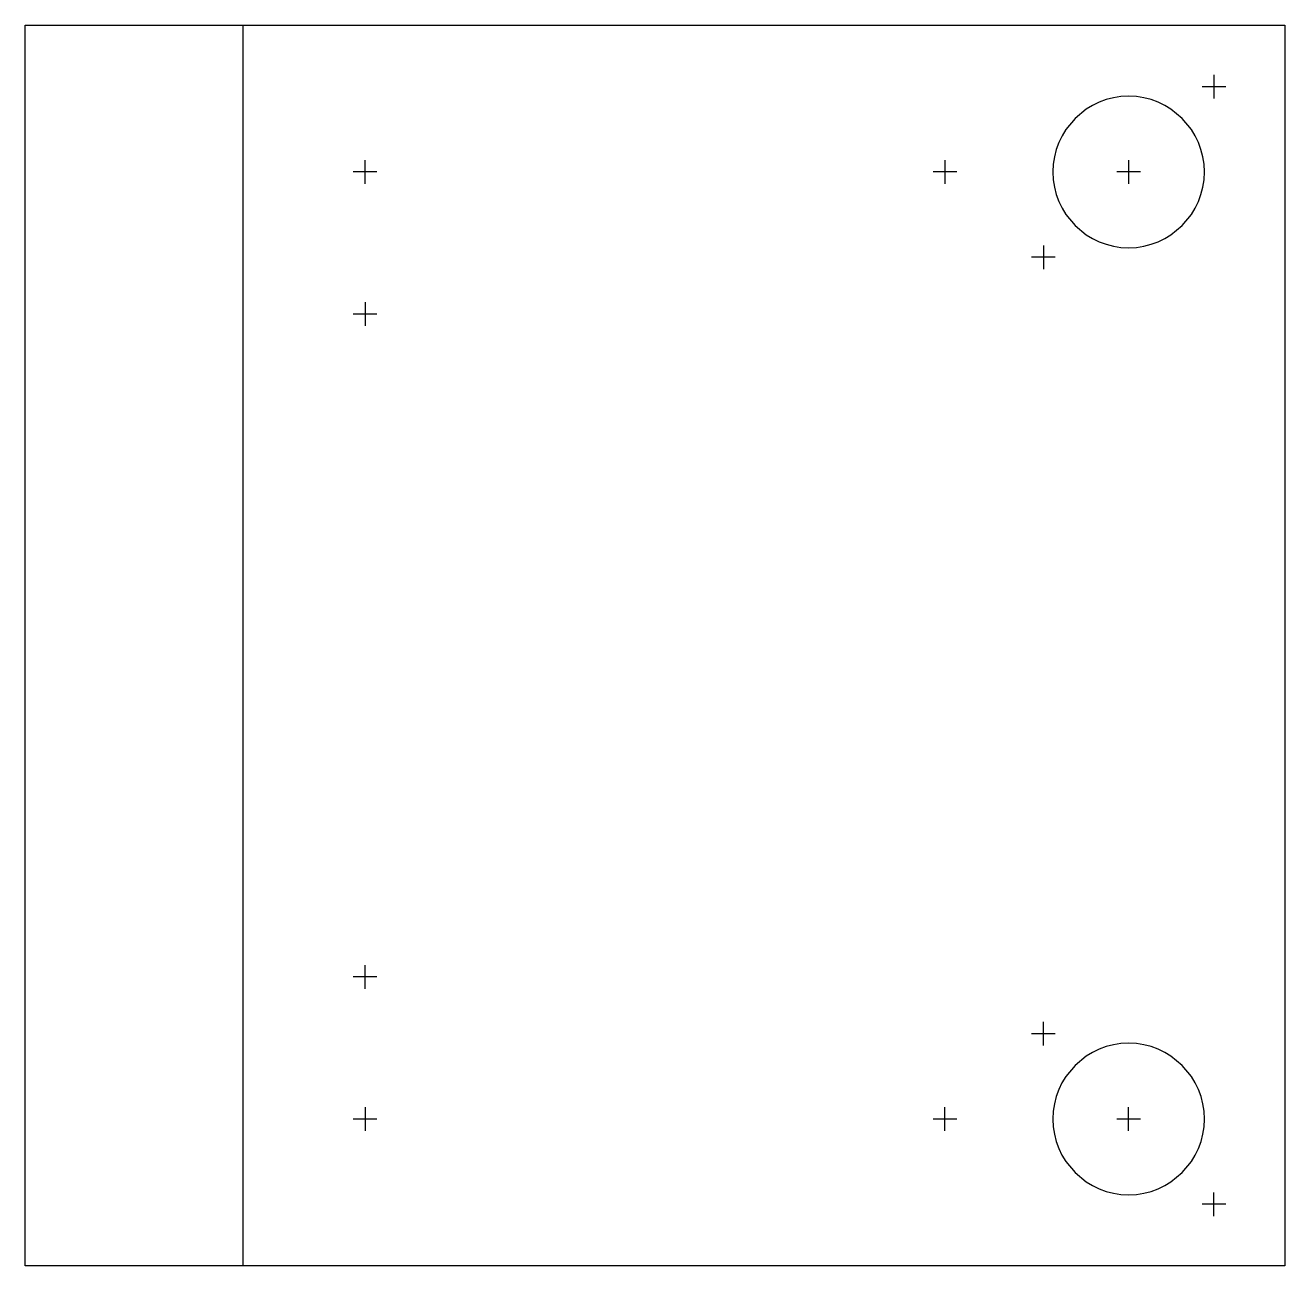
# Model space of a CAD drawing. Extents: x -56 to 210, y 8 to 270.
import ezdxf

# ---------------------------------------------------------------- set-up
doc = ezdxf.new("R2010")
doc.units = 0

msp = doc.modelspace()

# ---------------------------------------------------------------- linework, layer by layer
at = {"color": 7}
msp.add_lwpolyline([(-55.855927, 7.933556), (-55.855927, 269.933234), (210.093748, 269.933234), (210.093748, 7.933556), (-55.855927, 7.933556)], close=True, dxfattribs=at)
for points in [[(-9.905163, 269.933205), (-9.905163, 7.933582)], [(195.118882, 259.433228), (195.118882, 254.433139)], [(197.618662, 256.933184), (192.618837, 256.933184)], [(195.118768, 256.867104), (195.184914, 256.93325), (195.118768, 256.999395), (195.052622, 256.93325), (195.118768, 256.867104), (195.118768, 256.867104)], [(177.11879, 222.933294), (178.754539, 223.016096), (180.343025, 223.258716), (181.876206, 223.653112), (183.346043, 224.191244), (184.744497, 224.865071), (186.063526, 225.666551), (188.431154, 227.620307), (190.384606, 229.988186), (191.185916, 231.307318), (191.859563, 232.705858), (192.397506, 234.175765), (192.791705, 235.708997), (193.03412, 237.297514), (193.116712, 238.933274), (193.03412, 240.569034), (192.791705, 242.157551), (192.397506, 243.690783), (191.859563, 245.160689), (191.185916, 246.559229), (190.384606, 247.878362), (188.431154, 250.246241), (186.063526, 252.199997), (184.744497, 253.001477), (183.346043, 253.675304), (181.876206, 254.213435), (180.343025, 254.607832), (178.754539, 254.850451), (177.11879, 254.933254), (175.48304, 254.850451), (173.894555, 254.607832), (172.361373, 254.213435), (170.891536, 253.675304), (169.493082, 253.001477), (168.174053, 252.199997), (165.806425, 250.246241), (163.852973, 247.878362), (163.051663, 246.559229), (162.378017, 245.160689), (161.840074, 243.690783), (161.445875, 242.157551), (161.203459, 240.569034), (161.120867, 238.933274), (161.203459, 237.297514), (161.445875, 235.708997), (161.840074, 234.175765), (162.378017, 232.705858), (163.051663, 231.307318), (163.852973, 229.988186), (165.806425, 227.620307), (168.174053, 225.666551), (169.493082, 224.865071), (170.891536, 224.191244), (172.361373, 223.653112), (173.894555, 223.258716), (175.48304, 223.016096), (177.11879, 222.933294), (177.11879, 222.933294)], [(15.918141, 236.433292), (15.918141, 241.433382)], [(138.318732, 241.433382), (138.318732, 236.43329)], [(177.118771, 241.433382), (177.118771, 236.43329)], [(18.418448, 238.933337), (13.417829, 238.933337)], [(15.918985, 238.867128), (15.976269, 238.900201), (15.976269, 238.966347), (15.918985, 238.999419), (15.861701, 238.966347), (15.861701, 238.900201), (15.918985, 238.867128), (15.918985, 238.867128)], [(140.818777, 238.933337), (135.818952, 238.933337)], [(138.318838, 238.867128), (138.376122, 238.900201), (138.376122, 238.966347), (138.318838, 238.999419), (138.261554, 238.966347), (138.261554, 238.900201), (138.318838, 238.867128), (138.318838, 238.867128)], [(179.618816, 238.933337), (174.618726, 238.933337)], [(177.11879, 238.867128), (177.176074, 238.900201), (177.176074, 238.966347), (177.11879, 238.999419), (177.061506, 238.966347), (177.061506, 238.900201), (177.11879, 238.867128), (177.11879, 238.867128)], [(159.118925, 223.433271), (159.118925, 218.433182)], [(161.618705, 220.933227), (156.61888, 220.933227)], [(159.118811, 220.86715), (159.176095, 220.900222), (159.176095, 220.966368), (159.118811, 220.999441), (159.061527, 220.966368), (159.061527, 220.900222), (159.118811, 220.86715), (159.118811, 220.86715)], [(15.918141, 211.433374), (15.918141, 206.433284)], [(18.418448, 208.933329), (13.417829, 208.933329)], [(15.918985, 208.867165), (15.976269, 208.900238), (15.976269, 208.966384), (15.918985, 208.999456), (15.861701, 208.966384), (15.861701, 208.900238), (15.918985, 208.867165), (15.918985, 208.867165)], [(15.918141, 66.433423), (15.918141, 71.433513)], [(18.418448, 68.933468), (13.417829, 68.933468)], [(15.918985, 68.867349), (15.985131, 68.933494), (15.918985, 68.99964), (15.852839, 68.933494), (15.918985, 68.867349), (15.918985, 68.867349)], [(159.118925, 54.433526), (159.118925, 59.433615)], [(161.618705, 56.933571), (156.61888, 56.933571)], [(159.118811, 56.867346), (159.176095, 56.900418), (159.176095, 56.966564), (159.118811, 56.999637), (159.061527, 56.966564), (159.061527, 56.900418), (159.118811, 56.867346), (159.118811, 56.867346)], [(177.11879, 22.933544), (178.754695, 23.01615), (180.343344, 23.258607), (181.876695, 23.652872), (183.346705, 24.190902), (184.745331, 24.864656), (186.064532, 25.66609), (188.432485, 27.61983), (190.386226, 29.987784), (191.18766, 31.306985), (191.861413, 32.705611), (192.399444, 34.175621), (192.793708, 35.708972), (193.036165, 37.297621), (193.118771, 38.933526), (193.036165, 40.569431), (192.793708, 42.158081), (192.399444, 43.691431), (191.861413, 45.161441), (191.18766, 46.560068), (190.386226, 47.879268), (188.432485, 50.247222), (186.064532, 52.200962), (184.745331, 53.002397), (183.346705, 53.67615), (181.876695, 54.214181), (180.343344, 54.608445), (178.754695, 54.850902), (177.11879, 54.933508), (175.482884, 54.850902), (173.894235, 54.608445), (172.360884, 54.214181), (170.890875, 53.67615), (169.492248, 53.002397), (168.173048, 52.200962), (165.805094, 50.247222), (163.851354, 47.879268), (163.049919, 46.560068), (162.376166, 45.161441), (161.838136, 43.691431), (161.443871, 42.158081), (161.201414, 40.569431), (161.118808, 38.933526), (161.201414, 37.297621), (161.443871, 35.708972), (161.838136, 34.175621), (162.376166, 32.705611), (163.049919, 31.306985), (163.851354, 29.987784), (165.805094, 27.61983), (168.173048, 25.66609), (169.492248, 24.864656), (170.890875, 24.190902), (172.360884, 23.652872), (173.894235, 23.258607), (175.482884, 23.01615), (177.11879, 22.933544), (177.11879, 22.933544)], [(15.918141, 41.433505), (15.918141, 36.433415)], [(138.318732, 36.433415), (138.318732, 41.433505)], [(177.118771, 36.433415), (177.118771, 41.433505)], [(18.418448, 38.93346), (13.417829, 38.93346)], [(15.918985, 38.867367), (15.985131, 38.933513), (15.918985, 38.999659), (15.852839, 38.933513), (15.918985, 38.867367), (15.918985, 38.867367)], [(140.818777, 38.93346), (135.818952, 38.93346)], [(138.318838, 38.867367), (138.384984, 38.933513), (138.318838, 38.999659), (138.252693, 38.933513), (138.318838, 38.867367), (138.318838, 38.867367)], [(179.618816, 38.93346), (174.618726, 38.93346)], [(177.11879, 38.867367), (177.184935, 38.933513), (177.11879, 38.999659), (177.052644, 38.933513), (177.11879, 38.867367), (177.11879, 38.867367)], [(195.118882, 18.433569), (195.118882, 23.433659)], [(197.618662, 20.933614), (192.618837, 20.933614)], [(195.118768, 20.867389), (195.176052, 20.900462), (195.176052, 20.966607), (195.118768, 20.99968), (195.061484, 20.966607), (195.061484, 20.900462), (195.118768, 20.867389), (195.118768, 20.867389)]]:
    msp.add_lwpolyline(points, dxfattribs=at)

doc.saveas('drawing.dxf')
